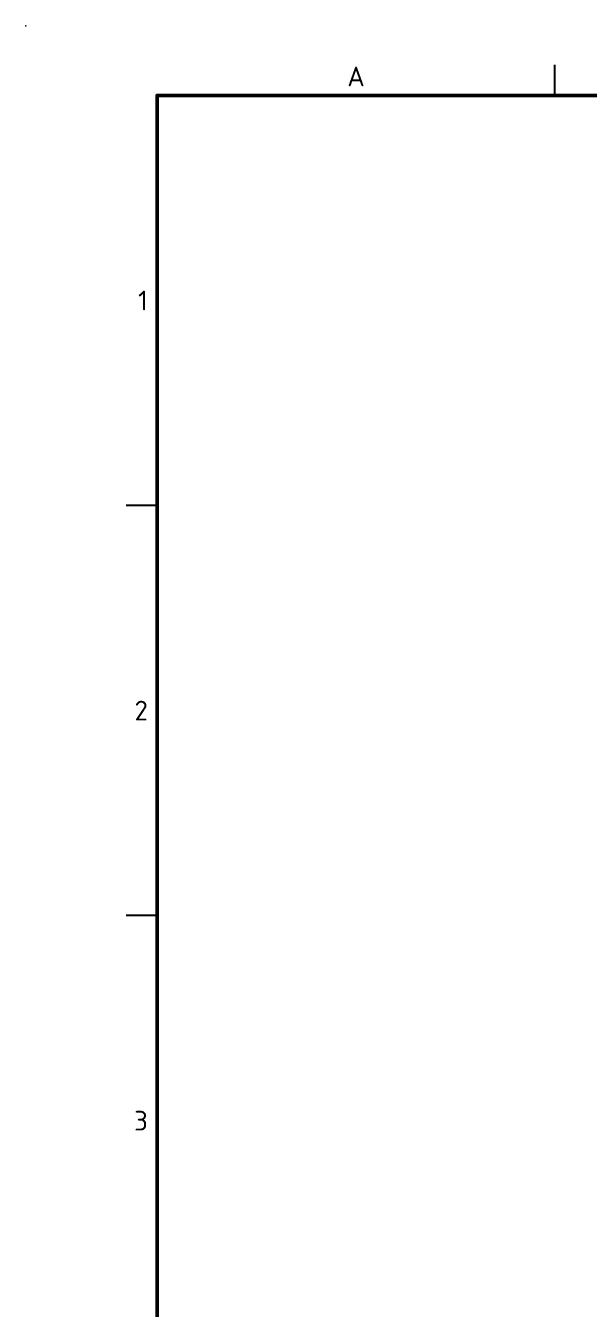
# Model space of a CAD drawing. Header units: millimetres. Extents: x 0 to 612, y 1 to 337.
# Drawn here: x 0 to 75.6, y 149.1 to 321.2 of the extents above; entities that cross this region are included whole.
import ezdxf
from ezdxf.enums import TextEntityAlignment as Align

# ---------------------------------------------------------------- set-up
doc = ezdxf.new("R2010")
doc.units = ezdxf.units.MM
for name, color, linetype in [('Sheet Line', 3, 'Continuous'), ('Sheet Text', 2, 'Continuous'), ('SYMS', 7, 'Continuous')]:
    doc.layers.add(name, color=color, linetype=linetype)
doc.layers.add('Sheet Out Line', color=2, linetype='Continuous', lineweight=50)
doc.styles.add('WD_IEC', font='ISOCP2.shx', dxfattribs={"width": 1.1, "height": 2.4, "bigfont": 'whgtxt.shx'})

# ---------------------------------------------------------------- blocks, each defined once
blk = doc.blocks.new('LSSA3')
blk.add_circle((0, 292), 0.01)
at = {"layer": 'Sheet Line'}
for p, q in [((64.5, 283.5), (64.5, 287.25)), ((16, 233.5), (12.25, 233.5)), ((16, 183.5), (12.25, 183.5))]:
    blk.add_line(p, q, dxfattribs=at)
at = {"layer": 'Sheet Out Line'}
blk.add_lwpolyline([(16, 6.5), (404, 6.5), (404, 283.5), (16, 283.5)], close=True, dxfattribs=at)
at = {"style": 'WD_IEC', "width": 1.1}
for tag, height, p in [('DESC4', 2.4, (57.5, 39.5)), ('CUSTOMERS31', 3.8, (219, 38)), ('TITLE1', 3.6, (333, 37.5)), ('CUSTOMERS21', 3.8, (219, 35.25)), ('DESC3', 2.4, (57.5, 33.5)), ('CUSTOMERS32', 3.8, (219, 32.5)), ('TITLE2', 3.6, (333, 32.5)), ('CUSTOMERS22', 3.8, (219, 29.75)), ('RN', 3.5, (398, 28.75)), ('DESC2', 2.4, (57.5, 27.5)), ('CUSTOMERS33', 3.8, (219, 27)), ('TITLE3', 3.6, (333, 27.5)), ('DESC1', 2.4, (57.5, 21.5)), ('FILE', 2.4, (314, 18.5)), ('WORKNO', 3.5, (365.5, 18.5)), ('DESC0', 2.4, (57.5, 15.5)), ('SHN', 2.4, (395, 12)), ('TSH', 2.4, (401, 9))]:
    blk.add_attdef(tag, text='', height=height, dxfattribs=at).set_placement(p, align=Align.MIDDLE_CENTER)
at = {"style": 'WD_IEC'}
for tag, p in [('DATE4', (96.5, 39.5)), ('DRWN4', (111.5, 39.5)), ('DSGN4', (126.5, 39.5)), ('CHKD4', (141.5, 39.5)), ('APPD4', (156.5, 39.5)), ('DATE3', (96.5, 33.5)), ('DRWN3', (111.5, 33.5)), ('DSGN3', (126.5, 33.5)), ('CHKD3', (141.5, 33.5)), ('APPD3', (156.5, 33.5)), ('DATE2', (96.5, 27.5)), ('DRWN2', (111.5, 27.5)), ('DSGN2', (126.5, 27.5)), ('CHKD2', (141.5, 27.5)), ('APPD2', (156.5, 27.5)), ('DATE1', (96.5, 21.5)), ('DRWN1', (111.5, 21.5)), ('DSGN1', (126.5, 21.5)), ('CHKD1', (141.5, 21.5)), ('APPD1', (156.5, 21.5)), ('DATE0', (96.5, 15.5)), ('DRWN0', (111.5, 15.5)), ('DSGN0', (126.5, 15.5)), ('CHKD0', (141.5, 15.5)), ('APPD0', (156.5, 15.5))]:
    blk.add_attdef(tag, text='', height=2.4, dxfattribs=at).set_placement(p, align=Align.MIDDLE_CENTER)
at = {"style": 'WD_IEC', "width": 1.1}
for tag, p in [('DWG1ST', (345, 10.5)), ('DWGNO', (373.49, 10.5))]:
    blk.add_attdef(tag, text='', height=3.5, dxfattribs=at).set_placement(p, align=Align.MIDDLE_LEFT)
at = {"style": 'WD_IEC', "width": 1.1, "flags": 9}
blk.add_attdef('WD_TB', (0, 0), '', height=2.4, dxfattribs=at)
at = {"layer": 'Sheet Text', "style": 'WD_IEC', "width": 1.1}
blk.add_text('A', height=2.4, dxfattribs=at).set_placement((40.25, 284.62), align=Align.CENTER)
for s, p in [('1', (14.88, 258.5)), ('2', (14.88, 208.5)), ('3', (14.88, 158.5))]:
    blk.add_text(s, height=2.4, dxfattribs=at).set_placement(p, align=Align.MIDDLE_RIGHT)

msp = doc.modelspace()

# ---------------------------------------------------------------- block references
at = {"layer": 'SYMS', "xscale": 1.1, "yscale": 1.1, "zscale": 1.1}
msp.add_blockref('LSSA3', (0, 0), dxfattribs=at)

doc.saveas('drawing.dxf')
